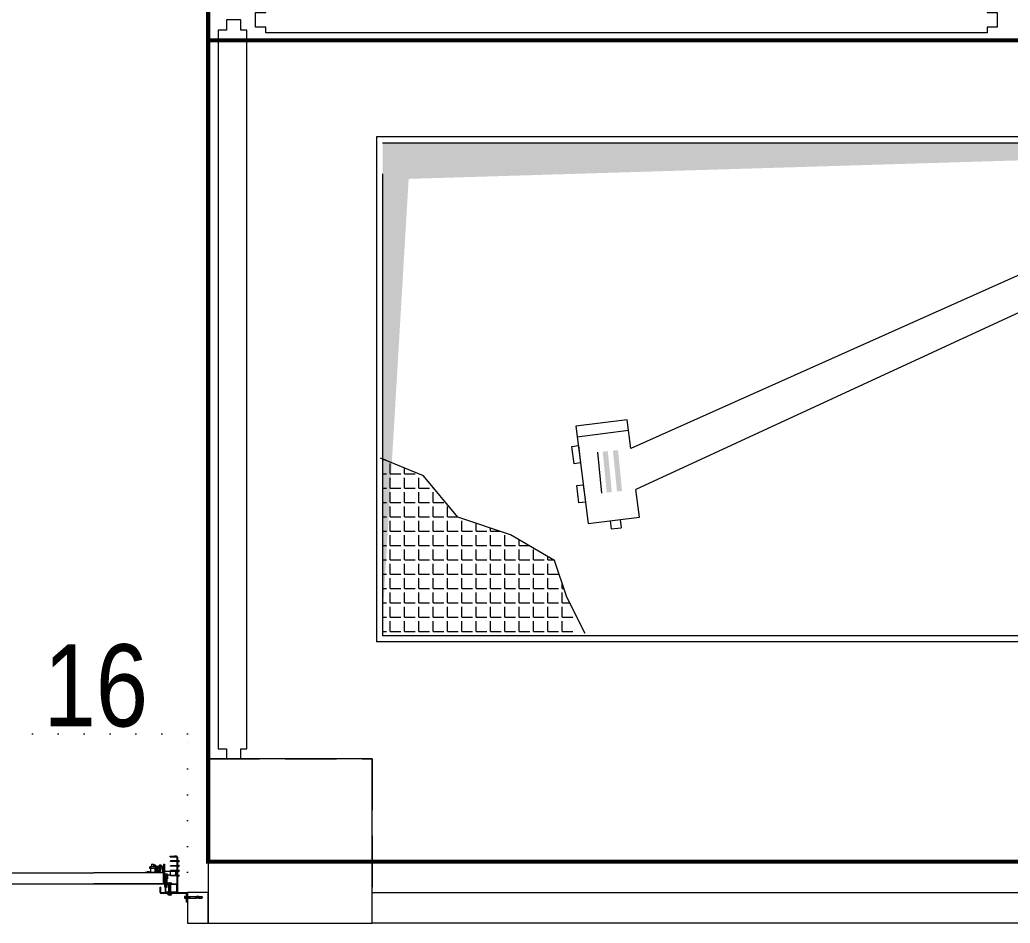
# Model space of a CAD drawing. Header units: metres. Extents: x -17822 to 152406, y -4219 to 19791.
# Drawn here: x 3568.2 to 4050.8, y 4800 to 5240 of the extents above; entities that cross this region are included whole.
import ezdxf
from ezdxf.enums import TextEntityAlignment as Align

# ---------------------------------------------------------------- set-up
doc = ezdxf.new("R2010")
doc.units = ezdxf.units.M
doc.header["$LTSCALE"] = 100
doc.header["$MEASUREMENT"] = 0
doc.linetypes.add('DOT2', pattern=[0.125, 0, -0.125])
doc.linetypes.add('HIDDEN', pattern=[0.375, 0.25, -0.125])
doc.layers.get('0').update_dxf_attribs({"color": 9, "lineweight": 9})
for name, color, linetype, lineweight in [('00', 9, 'Continuous', 9), ('01', 9, 'Continuous', 9), ('06D', 9, 'Continuous', 9), ('10', 9, 'Continuous', 9), ('20', 9, 'DOT2', 9), ('21', 9, 'Continuous', 9)]:
    doc.layers.add(name, color=color, linetype=linetype, lineweight=lineweight)
doc.styles.add('MuuM_TEXT-STANDART', font='ARIALN.TTF')

# ---------------------------------------------------------------- blocks, each defined once
blk = doc.blocks.new('p-kolon_80x80')
blk.add_lwpolyline([(-40, -40), (40, -40), (40, 40), (-40, 40)], close=True)
blk = doc.blocks.new('2.bod.sitatik')
at = {"layer": '01'}
blk.add_blockref('p-kolon_80x80', (3700, -3790), dxfattribs=at)
blk = doc.blocks.new('p-işyeri')
at = {"color": 0, "const_width": 2}
blk.add_lwpolyline([(200, 0), (200, 700), (-200, 700), (-200, 0)], close=True, dxfattribs=at)
blk = doc.blocks.new('p-mekanik_boyahane_mahal16')
h = blk.add_hatch(color=256)
h.paths.add_polyline_path([(114.73, 73), (112.24, 72.75), (110.27, 92.66), (112.76, 92.9)])
h.paths.add_polyline_path([(119.7, 73.49), (117.22, 73.25), (115.25, 93.15), (117.73, 93.4)])
h = blk.add_hatch(color=256)
h.paths.add_polyline_path([(114.73, 73), (112.24, 72.75), (110.27, 92.66), (112.76, 92.9)])
h.paths.add_polyline_path([(119.7, 73.49), (117.22, 73.25), (115.25, 93.15), (117.73, 93.4)])
for p, q in [((596, 246), (0, 246)), ((0, 246), (0, 0)), ((593, 243), (3, 243)), ((3, 228), (3, 3)), ((360.99, 200.11), (124, 94.14)), ((360.99, 200.11), (124, 94.14)), ((353.82, 179.23), (126.47, 74.29)), ((353.82, 179.23), (126.47, 74.29)), ((122.25, 108.21), (97.22, 105.09)), ((122.25, 108.21), (97.22, 105.09)), ((124, 94.14), (122.25, 108.21)), ((124, 94.14), (122.25, 108.21)), ((97.22, 105.09), (103.13, 57.64)), ((97.22, 105.09), (103.13, 57.64)), ((122.9, 102.91), (97.88, 99.79)), ((122.9, 102.91), (97.88, 99.79)), ((107.78, 92.41), (109.75, 72.51)), ((107.78, 92.41), (109.75, 72.51)), ((22.94, 80.88), (2.03, 89.46)), ((3.03, 88.82), (4.5, 88.82)), ((6.76, 81.84), (6.76, 86.91)), ((13.75, 81.84), (13.75, 84.84)), ((3.03, 81.84), (4.86, 81.84)), ((6.76, 81.84), (11.84, 81.84)), ((6.76, 74.85), (6.76, 79.93)), ((13.75, 81.84), (18.83, 81.84)), ((13.75, 74.85), (13.75, 79.93)), ((20.73, 74.85), (20.73, 79.93)), ((39.65, 60.73), (22.94, 80.88)), ((3.03, 74.85), (4.86, 74.85)), ((6.76, 74.85), (11.84, 74.85)), ((6.76, 67.87), (6.76, 72.94)), ((13.75, 74.85), (18.83, 74.85)), ((13.75, 67.87), (13.75, 72.94)), ((20.73, 74.85), (25.81, 74.85)), ((20.73, 67.87), (20.73, 72.94)), ((27.72, 74.85), (27.72, 75.12)), ((27.72, 74.85), (27.94, 74.85)), ((27.72, 67.87), (27.72, 72.94)), ((128.15, 60.76), (126.47, 74.29)), ((128.15, 60.76), (126.47, 74.29)), ((3.03, 67.87), (4.86, 67.87)), ((6.76, 67.87), (11.84, 67.87)), ((13.75, 67.87), (18.83, 67.87)), ((20.73, 67.87), (25.81, 67.87)), ((27.72, 67.87), (32.8, 67.87)), ((6.76, 60.88), (6.76, 65.96)), ((13.75, 60.88), (13.75, 65.96)), ((20.73, 60.88), (20.73, 65.96)), ((27.72, 60.88), (27.72, 65.96)), ((34.7, 60.88), (34.7, 65.96)), ((3.03, 60.88), (4.86, 60.88)), ((6.76, 60.88), (11.84, 60.88)), ((6.76, 53.9), (6.76, 58.98)), ((13.75, 60.88), (18.83, 60.88)), ((13.75, 53.9), (13.75, 58.98)), ((20.73, 60.88), (25.81, 60.88)), ((20.73, 53.9), (20.73, 58.98)), ((27.72, 60.88), (32.8, 60.88)), ((27.72, 53.9), (27.72, 58.98)), ((34.7, 60.88), (39.53, 60.88)), ((34.7, 53.9), (34.7, 58.98)), ((65.37, 52.16), (39.65, 60.73)), ((41.69, 53.9), (41.69, 58.98)), ((103.13, 57.64), (128.15, 60.76)), ((103.13, 57.64), (128.15, 60.76)), ((113.87, 58.98), (114.36, 55.02)), ((113.87, 58.98), (114.36, 55.02)), ((118.8, 59.59), (119.29, 55.64)), ((118.8, 59.59), (119.29, 55.64)), ((3.03, 53.9), (4.86, 53.9)), ((6.76, 53.9), (11.84, 53.9)), ((13.75, 53.9), (18.83, 53.9)), ((20.73, 53.9), (25.81, 53.9)), ((27.72, 53.9), (32.8, 53.9)), ((34.7, 53.9), (39.78, 53.9)), ((41.69, 53.9), (46.77, 53.9)), ((48.67, 53.9), (48.67, 57.73)), ((48.67, 53.9), (53.75, 53.9)), ((55.66, 53.9), (55.66, 55.4)), ((55.66, 53.9), (60.16, 53.9)), ((114.36, 55.02), (119.29, 55.64)), ((114.36, 55.02), (119.29, 55.64)), ((6.76, 46.91), (6.76, 51.99)), ((13.75, 46.91), (13.75, 51.99)), ((20.73, 46.91), (20.73, 51.99)), ((27.72, 46.91), (27.72, 51.99)), ((34.7, 46.91), (34.7, 51.99)), ((41.69, 46.91), (41.69, 51.99)), ((48.67, 46.91), (48.67, 51.99)), ((55.66, 46.91), (55.66, 51.99)), ((62.64, 46.91), (62.64, 51.99)), ((86.8, 39.73), (65.37, 52.16)), ((69.63, 46.91), (69.63, 49.69)), ((3.03, 46.91), (4.86, 46.91)), ((6.76, 46.91), (11.84, 46.91)), ((6.76, 39.92), (6.76, 45.01)), ((13.75, 46.91), (18.83, 46.91)), ((13.75, 39.92), (13.75, 45.01)), ((20.73, 46.91), (25.81, 46.91)), ((20.73, 39.92), (20.73, 45.01)), ((27.72, 46.91), (32.8, 46.91)), ((27.72, 39.92), (27.72, 45.01)), ((34.7, 46.91), (39.78, 46.91)), ((34.7, 39.92), (34.7, 45.01)), ((41.69, 46.91), (46.77, 46.91)), ((41.69, 39.92), (41.69, 45.01)), ((48.67, 46.91), (53.75, 46.91)), ((48.67, 39.92), (48.67, 45.01)), ((55.66, 46.91), (60.74, 46.91)), ((55.66, 39.92), (55.66, 45.01)), ((62.64, 46.91), (67.72, 46.91)), ((62.64, 39.92), (62.64, 45.01)), ((69.63, 46.91), (74.41, 46.91)), ((69.63, 39.92), (69.63, 45.01)), ((76.61, 39.92), (76.61, 45.01)), ((3.03, 39.92), (4.86, 39.92)), ((6.76, 39.92), (11.84, 39.92)), ((13.75, 39.92), (18.83, 39.92)), ((20.73, 39.92), (25.81, 39.92)), ((27.72, 39.92), (32.8, 39.92)), ((34.7, 39.92), (39.78, 39.92)), ((41.69, 39.92), (46.77, 39.92)), ((48.67, 39.92), (53.75, 39.92)), ((55.66, 39.92), (60.74, 39.92)), ((62.64, 39.92), (67.72, 39.92)), ((69.63, 39.92), (74.71, 39.92)), ((76.61, 39.92), (81.69, 39.92)), ((83.6, 39.92), (83.6, 41.58)), ((83.6, 39.92), (86.45, 39.92)), ((92.8, 21.72), (86.8, 39.73)), ((6.76, 32.94), (6.76, 38.02)), ((13.75, 32.94), (13.75, 38.02)), ((20.73, 32.94), (20.73, 38.02)), ((27.72, 32.94), (27.72, 38.02)), ((34.7, 32.94), (34.7, 38.02)), ((41.69, 32.94), (41.69, 38.02)), ((48.67, 32.94), (48.67, 38.02)), ((55.66, 32.94), (55.66, 38.02)), ((62.64, 32.94), (62.64, 38.02)), ((69.63, 32.94), (69.63, 38.02)), ((76.61, 32.94), (76.61, 38.02)), ((83.6, 32.94), (83.6, 38.02)), ((3.03, 32.94), (4.86, 32.94)), ((6.76, 32.94), (11.84, 32.94)), ((6.76, 25.95), (6.76, 31.04)), ((13.75, 32.94), (18.83, 32.94)), ((13.75, 25.95), (13.75, 31.04)), ((20.73, 32.94), (25.81, 32.94)), ((20.73, 25.95), (20.73, 31.04)), ((27.72, 32.94), (32.8, 32.94)), ((27.72, 25.95), (27.72, 31.04)), ((34.7, 32.94), (39.78, 32.94)), ((34.7, 25.95), (34.7, 31.04)), ((41.69, 32.94), (46.77, 32.94)), ((41.69, 25.95), (41.69, 31.04)), ((48.67, 32.94), (53.75, 32.94)), ((48.67, 25.95), (48.67, 31.04)), ((55.66, 32.94), (60.74, 32.94)), ((55.66, 25.95), (55.66, 31.04)), ((62.64, 32.94), (67.72, 32.94)), ((62.64, 25.95), (62.64, 31.04)), ((69.63, 32.94), (74.71, 32.94)), ((69.63, 25.95), (69.63, 31.04)), ((76.61, 32.94), (81.69, 32.94)), ((76.61, 25.95), (76.61, 31.04)), ((83.6, 32.94), (88.68, 32.94)), ((83.6, 25.95), (83.6, 31.04)), ((3.03, 25.95), (4.86, 25.95)), ((6.76, 25.95), (11.84, 25.95)), ((13.75, 25.95), (18.83, 25.95)), ((20.73, 25.95), (25.81, 25.95)), ((27.72, 25.95), (32.8, 25.95)), ((34.7, 25.95), (39.78, 25.95)), ((41.69, 25.95), (46.77, 25.95)), ((48.67, 25.95), (53.75, 25.95)), ((55.66, 25.95), (60.74, 25.95)), ((62.64, 25.95), (67.72, 25.95)), ((69.63, 25.95), (74.71, 25.95)), ((76.61, 25.95), (81.69, 25.95)), ((83.6, 25.95), (88.68, 25.95)), ((90.58, 25.95), (90.58, 28.37)), ((90.58, 25.95), (91.39, 25.95)), ((6.76, 18.97), (6.76, 24.05)), ((13.75, 18.97), (13.75, 24.05)), ((20.73, 18.97), (20.73, 24.05)), ((27.72, 18.97), (27.72, 24.05)), ((34.7, 18.97), (34.7, 24.05)), ((41.69, 18.97), (41.69, 24.05)), ((48.67, 18.97), (48.67, 24.05)), ((55.66, 18.97), (55.66, 24.05)), ((62.64, 18.97), (62.64, 24.05)), ((69.63, 18.97), (69.63, 24.05)), ((76.61, 18.97), (76.61, 24.05)), ((83.6, 18.97), (83.6, 24.05)), ((90.58, 18.97), (90.58, 24.05)), ((101.72, 4.09), (92.8, 21.72)), ((3.03, 18.97), (4.86, 18.97)), ((6.76, 18.97), (11.84, 18.97)), ((6.76, 11.99), (6.76, 17.07)), ((13.75, 18.97), (18.83, 18.97)), ((13.75, 11.99), (13.75, 17.07)), ((20.73, 18.97), (25.81, 18.97)), ((20.73, 11.99), (20.73, 17.07)), ((27.72, 18.97), (32.8, 18.97)), ((27.72, 11.99), (27.72, 17.07)), ((34.7, 18.97), (39.78, 18.97)), ((34.7, 11.99), (34.7, 17.07)), ((41.69, 18.97), (46.77, 18.97)), ((41.69, 11.99), (41.69, 17.07)), ((48.67, 18.97), (53.75, 18.97)), ((48.67, 11.99), (48.67, 17.07)), ((55.66, 18.97), (60.74, 18.97)), ((55.66, 11.99), (55.66, 17.07)), ((62.64, 18.97), (67.72, 18.97)), ((62.64, 11.99), (62.64, 17.07)), ((69.63, 18.97), (74.71, 18.97)), ((69.63, 11.99), (69.63, 17.07)), ((76.61, 18.97), (81.69, 18.97)), ((76.61, 11.99), (76.61, 17.07)), ((83.6, 18.97), (88.68, 18.97)), ((83.6, 11.99), (83.6, 17.07)), ((90.58, 18.97), (94.26, 18.97)), ((90.58, 11.99), (90.58, 17.07)), ((3.03, 11.99), (4.86, 11.99)), ((6.76, 11.99), (11.84, 11.99)), ((6.76, 5), (6.76, 10.08)), ((13.75, 11.99), (18.83, 11.99)), ((13.75, 5), (13.75, 10.08)), ((20.73, 11.99), (25.81, 11.99)), ((20.73, 5), (20.73, 10.08)), ((27.72, 11.99), (32.8, 11.99)), ((27.72, 5), (27.72, 10.08)), ((34.7, 11.99), (39.78, 11.99)), ((34.7, 5), (34.7, 10.08)), ((41.69, 11.99), (46.77, 11.99)), ((41.69, 5), (41.69, 10.08)), ((48.67, 11.99), (53.75, 11.99)), ((48.67, 5), (48.67, 10.08)), ((55.66, 11.99), (60.74, 11.99)), ((55.66, 5), (55.66, 10.08)), ((62.64, 11.99), (67.72, 11.99)), ((62.64, 5), (62.64, 10.08)), ((69.63, 11.99), (74.71, 11.99)), ((69.63, 5), (69.63, 10.08)), ((76.61, 11.99), (81.69, 11.99)), ((76.61, 5), (76.61, 10.08)), ((83.6, 11.99), (88.68, 11.99)), ((83.6, 5), (83.6, 10.08)), ((90.58, 11.99), (95.66, 11.99)), ((90.58, 5), (90.58, 10.08)), ((3.03, 5), (4.86, 5)), ((6.76, 5), (11.84, 5)), ((13.75, 5), (18.83, 5)), ((20.73, 5), (25.81, 5)), ((27.72, 5), (32.8, 5)), ((34.7, 5), (39.78, 5)), ((41.69, 5), (46.77, 5)), ((48.67, 5), (53.75, 5)), ((55.66, 5), (60.74, 5)), ((62.64, 5), (67.72, 5)), ((69.63, 5), (74.71, 5)), ((76.61, 5), (81.69, 5)), ((83.6, 5), (88.68, 5)), ((90.58, 5), (95.66, 5))]:
    blk.add_line(p, q)
for points in [[(593, 243), (593, 3), (542.11, 3), (593, 3), (3, 3)], [(596, 3), (596, 0), (0, 0)]]:
    blk.add_lwpolyline(points)
for points in [[(98.4, 95.6), (99.45, 87.16), (96.32, 86.77), (95.27, 95.21)], [(98.4, 95.6), (99.45, 87.16), (96.32, 86.77), (95.27, 95.21)], [(100.77, 76.55), (101.82, 68.11), (98.69, 67.72), (97.64, 76.16)], [(100.77, 76.55), (101.82, 68.11), (98.69, 67.72), (97.64, 76.16)]]:
    blk.add_lwpolyline(points, close=True)
blk.add_solid([(593, 243), (3, 243), (15.71, 225.53), (3, 11)])
blk = doc.blocks.new('p-seksiyoonel kapı profil')
for p, q in [((-6.58, 4.13), (-6.82, 4.13)), ((-6.82, -13.02), (-6.82, 4.13)), ((-6.58, -13.02), (-6.58, 4.13)), ((-6.34, 4.37), (-6.34, 4.6)), ((-6.34, 4.6), (1.04, 4.6)), ((-6.34, 4.37), (1.04, 4.37)), ((-1.83, 1.61), (-1.83, -2.44)), ((-1.44, 1.27), (-1.8, 1.62)), ((-1.8, 1.62), (-1.8, -2.44)), ((-1.44, 1.27), (-1.44, -2.44)), ((-1.24, 1.18), (-1.24, -2.44)), ((-0.68, 1.62), (-1.04, 1.26)), ((-1.04, 1.26), (-1.04, -2.44)), ((-0.68, 1.62), (-0.68, -2.44)), ((-0.65, 1.61), (-0.65, -2.44)), ((0, 0), (33.85, 0)), ((0, 0), (0, 0)), ((1.04, 4.37), (1.04, 4.6)), ((1.27, 4.13), (1.51, 4.13)), ((1.27, 4.13), (1.27, 1.59)), ((1.51, 1.59), (1.27, 1.59)), ((1.51, 4.13), (1.51, 1.59)), ((-7.76, -4.16), (-7.76, -3.9)), ((-7.53, -3.9), (-7.76, -3.9)), ((-7.53, -4.16), (-7.76, -4.16)), ((-7.76, -4.19), (-7.76, -4.16)), ((-7.76, -4.19), (-7.08, -4.19)), ((-7.53, -3.9), (-6.84, -3.9)), ((-7.53, -4.16), (-7.53, -3.9)), ((-6.82, -4.16), (-7.53, -4.16)), ((-7.08, -3.39), (-6.84, -3.39)), ((-7.08, -3.63), (-7.08, -3.39)), ((-7.08, -3.63), (-7.08, -3.9)), ((-6.84, -3.63), (-7.08, -3.63)), ((-7.08, -4.16), (-7.08, -4.7)), ((-6.84, -4.7), (-7.08, -4.7)), ((-6.84, -3.63), (-6.84, -3.39)), ((-6.84, -3.63), (-6.84, -3.9)), ((-6.84, -4.7), (-6.84, -4.19)), ((-6.58, -3.93), (-3.51, -3.93)), ((-6.58, -4.16), (-3.51, -4.16)), ((-5.99, -4.68), (-6.04, -4.73)), ((-6.04, -5.53), (-6.04, -4.73)), ((-3.39, -4.25), (-5.99, -4.25)), ((-5.99, -6.14), (-5.99, -4.25)), ((-3.51, -3.93), (-3.51, -4.16)), ((-3.39, -6.14), (-3.39, -4.25)), ((-2.07, -4.37), (-3.39, -4.37)), ((-2.07, -2.52), (-2.07, -2.44)), ((-2.07, -2.44), (-0.59, -2.44)), ((-2.07, -2.52), (-0.59, -2.52)), ((-2.07, -4.85), (-2.07, -2.52)), ((-1.7, -3.58), (-1.71, -3.72)), ((-1.71, -3.64), (-1.68, -3.77)), ((-1.71, -3.72), (-1.68, -3.85)), ((-1.65, -3.45), (-1.7, -3.58)), ((-1.68, -3.77), (-1.61, -3.89)), ((-1.68, -3.85), (-1.61, -3.97)), ((-1.56, -3.34), (-1.65, -3.45)), ((-1.65, -3.84), (-1.44, -3.63)), ((-1.61, -3.89), (-1.51, -3.98)), ((-1.61, -3.97), (-1.51, -4.07)), ((-1.45, -3.26), (-1.56, -3.34)), ((-1.51, -3.98), (-1.38, -4.04)), ((-1.51, -4.07), (-1.38, -4.13)), ((-1.31, -3.22), (-1.45, -3.26)), ((-1.44, -3.26), (-1.44, -3.63)), ((-1.38, -4.04), (-1.24, -4.07)), ((-1.38, -4.13), (-1.24, -4.15)), ((-1.17, -3.22), (-1.31, -3.22)), ((-1.24, -3.22), (-1.24, -3.55)), ((-1.24, -4.07), (-1.1, -4.04)), ((-1.24, -4.15), (-1.1, -4.13)), ((-1.04, -3.26), (-1.17, -3.22)), ((-1.1, -4.04), (-0.97, -3.98)), ((-1.1, -4.13), (-0.97, -4.07)), ((-1.04, -3.26), (-1.04, -3.63)), ((-0.92, -3.34), (-1.04, -3.26)), ((-1.04, -3.63), (-0.83, -3.83)), ((-0.97, -3.98), (-0.87, -3.89)), ((-0.97, -4.07), (-0.87, -3.97)), ((-0.83, -3.45), (-0.92, -3.34)), ((-0.87, -3.89), (-0.8, -3.77)), ((-0.87, -3.97), (-0.8, -3.85)), ((-0.78, -3.58), (-0.83, -3.45)), ((-0.8, -3.77), (-0.77, -3.64)), ((-0.8, -3.85), (-0.77, -3.72)), ((-0.77, -3.72), (-0.78, -3.58)), ((-0.59, -0.62), (-0.65, -0.68)), ((-0.65, -1.69), (-0.59, -1.74)), ((-0.12, 0), (-0.59, 0)), ((-0.59, -2.01), (-0.59, 0)), ((-0.59, -2.01), (-0.12, -2.01)), ((-0.59, -2.01), (-0.59, -2.44)), ((-0.59, -2.44), (-0.59, -2.5)), ((-0.59, -2.44), (-0.12, -2.44)), ((-0.59, -2.52), (-0.59, -2.5)), ((-0.59, -2.5), (-0.21, -2.5)), ((-0.59, -3.19), (-0.59, -2.52)), ((-0.59, -4.85), (-0.59, -3.19)), ((-0.59, -3.19), (-0.47, -3.19)), ((-0.47, -3.19), (-0.41, -3.16)), ((-0.47, -4.85), (-0.47, -3.19)), ((-0.41, -3.16), (-0.35, -3.07)), ((-0.35, -3.07), (-0.3, -2.93)), ((-0.3, -2.93), (-0.25, -2.74)), ((-0.25, -2.74), (-0.21, -2.5)), ((-0.18, -4.82), (-0.22, -4.83)), ((-0.21, -2.5), (-0.17, -2.49)), ((-0.15, -4.81), (-0.18, -4.82)), ((-0.17, -2.49), (-0.14, -2.48)), ((-0.12, -4.8), (-0.15, -4.81)), ((-0.14, -2.48), (-0.12, -2.46)), ((-0.12, -0.24), (-0.12, 0)), ((-0.12, -0.24), (0, -0.24)), ((-0.12, -5.32), (-0.12, -0.24)), ((-0.12, -2.46), (-0.12, -2.45)), ((-0.12, -4.78), (-0.12, -4.8)), ((33.85, 0), (0, 0)), ((0, 0), (0, -0.36)), ((0, -0.36), (0, -0.52)), ((0, -0.52), (0, -0.58)), ((0, -0.58), (0, -0.6)), ((0, -0.6), (0, -0.87)), ((0, -0.87), (0, -0.89)), ((0, -0.89), (0, -0.95)), ((0, -0.95), (0, -1.53)), ((0, -1.53), (0, -1.64)), ((0, -1.64), (0, -2.06)), ((0, -2.06), (0, -2.19)), ((0, -2.19), (0, -2.29)), ((0, -2.29), (0, -2.71)), ((0, -2.71), (0, -3.13)), ((0, -3.13), (0, -3.23)), ((0, -3.23), (0, -3.36)), ((0, -3.36), (0, -4.47)), ((0, -4.47), (0, -4.53)), ((0, -4.53), (0, -4.55)), ((0, -4.55), (0, -4.81)), ((0, -4.81), (0, -4.83)), ((-7.76, -6.53), (-7.76, -6.26)), ((-7.53, -6.26), (-7.76, -6.26)), ((-7.53, -6.53), (-7.76, -6.53)), ((-7.76, -6.56), (-7.76, -6.53)), ((-7.76, -6.56), (-7.08, -6.56)), ((-7.76, -8.89), (-7.76, -8.62)), ((-7.53, -8.62), (-7.76, -8.62)), ((-7.53, -8.89), (-7.76, -8.89)), ((-7.76, -8.92), (-7.76, -8.89)), ((-7.76, -8.92), (-7.08, -8.92)), ((-7.53, -6.26), (-6.84, -6.26)), ((-7.53, -6.53), (-7.53, -6.26)), ((-6.82, -6.53), (-7.53, -6.53)), ((-7.53, -8.62), (-6.84, -8.62)), ((-7.53, -8.89), (-7.53, -8.62)), ((-6.82, -8.89), (-7.53, -8.89)), ((-7.08, -5.76), (-6.84, -5.76)), ((-7.08, -5.99), (-7.08, -5.76)), ((-7.08, -5.99), (-7.08, -6.26)), ((-6.84, -5.99), (-7.08, -5.99)), ((-7.08, -6.53), (-7.08, -7.06)), ((-6.84, -7.06), (-7.08, -7.06)), ((-7.08, -8.12), (-6.84, -8.12)), ((-7.08, -8.35), (-7.08, -8.12)), ((-7.08, -8.35), (-7.08, -8.62)), ((-6.84, -8.35), (-7.08, -8.35)), ((-7.08, -8.89), (-7.08, -9.42)), ((-6.84, -9.42), (-7.08, -9.42)), ((-6.84, -5.99), (-6.84, -5.76)), ((-6.84, -5.99), (-6.84, -6.26)), ((-6.84, -7.06), (-6.84, -6.56)), ((-6.84, -8.35), (-6.84, -8.12)), ((-6.84, -8.35), (-6.84, -8.62)), ((-6.84, -9.42), (-6.84, -8.92)), ((-6.58, -6.29), (-3.51, -6.29)), ((-6.58, -6.53), (-3.51, -6.53)), ((-6.58, -8.65), (-3.51, -8.65)), ((-6.58, -8.89), (-3.51, -8.89)), ((-6.04, -5.67), (-6.04, -5.53)), ((-6.04, -5.67), (-5.99, -5.72)), ((-5.99, -6.14), (-3.39, -6.14)), ((-3.51, -6.29), (-3.51, -6.53)), ((-3.51, -8.65), (-3.51, -8.89)), ((-3.39, -6.03), (-0.6, -6.03)), ((-2.07, -4.85), (-0.59, -4.85)), ((-0.6, -5.77), (-0.6, -4.85)), ((-0.6, -6.03), (-0.6, -5.77)), ((-0.6, -5.79), (-0.59, -5.79)), ((-0.59, -4.85), (-0.47, -4.85)), ((-0.59, -4.85), (-0.59, -5.32)), ((-0.12, -5.32), (-0.59, -5.32)), ((-0.59, -9.63), (-0.59, -5.32)), ((-0.12, -9.63), (-0.59, -9.63)), ((-0.4, -4.84), (-0.47, -4.85)), ((-0.34, -4.84), (-0.4, -4.84)), ((-0.28, -4.83), (-0.34, -4.84)), ((-0.22, -4.83), (-0.28, -4.83)), ((-0.12, -5.79), (-0.15, -5.79)), ((-0.15, -5.82), (0.36, -5.82)), ((-0.12, -5.32), (0, -5.32)), ((-0.12, -5.79), (-0.12, -5.32)), ((0.13, -5.79), (-0.12, -5.79)), ((0.36, -5.85), (-0.12, -5.85)), ((-0.12, -9.63), (-0.12, -5.85)), ((0, -4.83), (0, -4.89)), ((0, -4.89), (0, -5.06)), ((0, -5.06), (0, -5.41)), ((0, -5.41), (33.85, -5.41)), ((0.07, -5.85), (0.07, -5.9)), ((0.07, -5.9), (0.36, -5.9)), ((0.36, -5.92), (0.09, -5.92)), ((0.36, -6.59), (0.1, -6.59)), ((0.1, -7.59), (0.36, -7.59)), ((0.13, -5.79), (0.13, -5.41)), ((0.29, -5.79), (0.13, -5.79)), ((0.13, -5.79), (0.16, -5.79)), ((0.14, -8.74), (0.14, -8.27)), ((0.36, -8.27), (0.14, -8.27)), ((2.18, -8.74), (0.14, -8.74)), ((0.31, -5.79), (0.31, -5.41)), ((0.32, -5.79), (0.36, -5.79)), ((0.36, -5.79), (0.36, -5.41)), ((0.36, -8.39), (0.36, -5.79)), ((0.36, -5.79), (0.4, -5.79)), ((0.36, -8.39), (0.4, -8.39)), ((0.38, -5.41), (0.38, -5.46)), ((0.38, -5.46), (0.39, -5.53)), ((0.39, -5.53), (0.39, -5.61)), ((0.39, -5.61), (0.4, -5.7)), ((0.4, -5.7), (0.4, -5.79)), ((0.4, -8.39), (0.4, -5.79)), ((3.93, -5.79), (0.4, -5.79)), ((3.93, -8.39), (0.4, -8.39)), ((0.96, -7.09), (0.94, -7.09)), ((0.95, -7.13), (0.95, -7.21)), ((0.95, -7.21), (0.99, -7.42)), ((0.99, -7.42), (1.06, -7.62)), ((1.06, -7.62), (1.17, -7.8)), ((1.07, -9.19), (1.07, -8.74)), ((1.07, -9.19), (1.12, -9.19)), ((1.12, -9.19), (1.11, -9.19)), ((1.11, -9.19), (1.11, -9.22)), ((1.18, -9.22), (1.11, -9.22)), ((1.18, -9.22), (1.12, -9.19)), ((1.12, -9.19), (1.16, -9.19)), ((1.16, -9.19), (1.16, -8.74)), ((1.16, -9.19), (1.42, -9.19)), ((1.17, -7.8), (1.31, -7.96)), ((1.2, -9.22), (1.18, -9.22)), ((1.41, -9.19), (1.2, -9.22)), ((1.65, -9.22), (1.2, -9.22)), ((1.26, -6.78), (1.23, -6.99)), ((1.23, -6.99), (1.23, -7.21)), ((1.23, -7.21), (1.27, -7.42)), ((1.33, -6.58), (1.26, -6.78)), ((1.27, -7.42), (1.34, -7.62)), ((1.31, -7.96), (1.47, -8.1)), ((1.44, -6.39), (1.33, -6.58)), ((1.33, -7.09), (1.36, -6.87)), ((1.36, -7.31), (1.33, -7.09)), ((1.34, -7.62), (1.45, -7.8)), ((1.36, -6.87), (1.42, -6.66)), ((1.42, -7.52), (1.36, -7.31)), ((1.37, -7.09), (1.39, -6.87)), ((1.39, -7.31), (1.37, -7.09)), ((1.39, -6.87), (1.43, -6.71)), ((1.45, -7.52), (1.39, -7.31)), ((1.42, -9.19), (1.41, -9.19)), ((1.42, -6.66), (1.43, -6.64)), ((1.52, -7.71), (1.42, -7.52)), ((1.42, -9.19), (1.67, -9.19)), ((1.65, -9.22), (1.42, -9.19)), ((1.57, -6.23), (1.44, -6.39)), ((1.56, -6.52), (1.44, -6.61)), ((1.44, -6.61), (1.46, -6.89)), ((1.51, -6.61), (1.44, -6.61)), ((1.45, -6.58), (1.52, -6.47)), ((1.53, -7.67), (1.45, -7.52)), ((1.45, -7.8), (1.59, -7.96)), ((1.46, -6.89), (1.49, -7.18)), ((1.47, -8.1), (1.66, -8.21)), ((1.49, -7.18), (1.49, -7.22)), ((1.49, -7.22), (1.52, -7.49)), ((1.5, -6.55), (1.55, -6.47)), ((1.51, -6.61), (1.63, -6.52)), ((1.54, -6.87), (1.51, -6.61)), ((1.52, -6.47), (1.66, -6.3)), ((1.52, -7.49), (1.55, -7.76)), ((1.54, -7.74), (1.52, -7.71)), ((1.57, -7.14), (1.54, -6.87)), ((1.55, -6.47), (1.69, -6.3)), ((1.62, -7.76), (1.55, -7.76)), ((1.55, -7.76), (1.8, -7.88)), ((1.9, -6.27), (1.56, -6.52)), ((1.74, -6.09), (1.57, -6.23)), ((1.57, -7.05), (1.58, -6.92)), ((1.57, -7.18), (1.57, -7.05)), ((1.57, -7.18), (1.57, -7.14)), ((1.6, -7.48), (1.57, -7.18)), ((1.59, -7.31), (1.57, -7.18)), ((1.66, -7.88), (1.57, -7.78)), ((1.58, -6.92), (1.61, -6.79)), ((1.63, -7.44), (1.59, -7.31)), ((1.59, -7.96), (1.75, -8.1)), ((1.62, -7.76), (1.6, -7.48)), ((1.61, -6.79), (1.66, -6.67)), ((1.87, -7.87), (1.62, -7.76)), ((1.63, -6.52), (1.99, -6.27)), ((1.68, -7.56), (1.63, -7.44)), ((1.69, -7.88), (1.63, -7.81)), ((1.68, -9.22), (1.65, -9.22)), ((1.66, -6.3), (1.83, -6.16)), ((1.66, -6.67), (1.72, -6.56)), ((1.83, -8.02), (1.66, -7.88)), ((1.66, -8.21), (1.86, -8.28)), ((1.67, -9.19), (1.67, -8.74)), ((1.67, -9.19), (1.88, -9.19)), ((1.75, -7.67), (1.68, -7.56)), ((1.88, -9.19), (1.68, -9.22)), ((2.05, -9.22), (1.68, -9.22)), ((1.69, -6.3), (1.86, -6.16)), ((1.86, -8.02), (1.69, -7.88)), ((1.72, -6.56), (1.8, -6.45)), ((1.92, -5.98), (1.74, -6.09)), ((1.83, -7.77), (1.75, -7.67)), ((1.75, -8.1), (1.94, -8.21)), ((1.8, -6.45), (1.89, -6.35)), ((1.8, -7.88), (2.07, -8)), ((1.83, -6.16), (2.02, -6.05)), ((1.93, -7.86), (1.83, -7.77)), ((2.03, -8.13), (1.83, -8.02)), ((1.86, -6.16), (2.05, -6.05)), ((2.06, -8.13), (1.86, -8.02)), ((1.86, -8.28), (2.07, -8.31)), ((2.11, -7.99), (1.87, -7.87)), ((2.09, -9.19), (1.88, -9.19)), ((1.88, -9.19), (1.88, -9.19)), ((2.05, -9.22), (1.88, -9.19)), ((1.89, -6.35), (1.99, -6.27)), ((2.03, -6.18), (1.9, -6.27)), ((2.12, -5.91), (1.92, -5.98)), ((2.03, -7.94), (1.93, -7.86)), ((1.94, -8.21), (2.14, -8.28)), ((1.98, -7.05), (2.01, -6.89)), ((1.99, -7.21), (1.98, -7.05)), ((1.99, -6.27), (2.11, -6.18)), ((1.99, -6.27), (2.1, -6.2)), ((2.04, -7.36), (1.99, -7.21)), ((2.01, -6.89), (2.08, -6.75)), ((2.02, -6.05), (2.23, -5.99)), ((2.38, -5.94), (2.03, -6.18)), ((2.07, -6.91), (2.03, -7.05)), ((2.03, -7.05), (2.05, -7.2)), ((2.15, -8), (2.03, -7.94)), ((2.24, -8.19), (2.03, -8.13)), ((2.14, -7.49), (2.04, -7.36)), ((2.05, -6.05), (2.26, -5.99)), ((2.05, -7.2), (2.1, -7.34)), ((2.05, -9.2), (2.06, -9.22)), ((2.06, -9.22), (2.05, -9.22)), ((2.27, -8.19), (2.06, -8.13)), ((2.14, -6.78), (2.07, -6.91)), ((2.07, -8), (2.1, -8.02)), ((2.07, -8.31), (2.16, -8.31)), ((2.08, -6.75), (2.19, -6.63)), ((2.09, -9.19), (2.09, -8.74)), ((2.1, -6.2), (2.22, -6.15)), ((2.1, -7.34), (2.19, -7.46)), ((2.1, -8.02), (2.35, -8.13)), ((2.11, -6.18), (2.45, -5.94)), ((2.15, -8), (2.11, -7.99)), ((2.33, -5.87), (2.12, -5.91)), ((2.25, -6.67), (2.14, -6.78)), ((2.26, -7.6), (2.14, -7.49)), ((2.14, -8.28), (2.35, -8.31)), ((2.41, -8.13), (2.15, -8)), ((2.27, -8.05), (2.15, -8)), ((2.18, -8.74), (2.18, -8.39)), ((4.56, -8.74), (2.18, -8.74)), ((2.19, -6.63), (2.33, -6.55)), ((2.19, -7.46), (2.32, -7.54)), ((2.22, -6.15), (2.34, -6.11)), ((2.23, -5.99), (2.29, -5.98)), ((2.45, -8.21), (2.24, -8.19)), ((2.39, -6.61), (2.25, -6.67)), ((2.26, -5.99), (2.29, -5.98)), ((2.53, -6.59), (2.26, -6.59)), ((2.26, -7.59), (2.53, -7.59)), ((2.41, -7.66), (2.26, -7.6)), ((2.4, -8.08), (2.27, -8.05)), ((2.48, -8.21), (2.27, -8.19)), ((2.32, -7.54), (2.46, -7.59)), ((2.44, -5.86), (2.33, -5.87)), ((2.33, -6.55), (2.48, -6.5)), ((2.34, -6.11), (2.47, -6.09)), ((2.35, -8.13), (2.6, -8.24)), ((2.35, -8.31), (2.56, -8.31)), ((2.45, -5.94), (2.38, -5.94)), ((2.53, -6.59), (2.39, -6.61)), ((2.53, -8.09), (2.4, -8.08)), ((2.57, -7.68), (2.41, -7.66)), ((2.67, -8.24), (2.41, -8.13)), ((2.53, -5.87), (2.44, -5.86)), ((2.45, -5.94), (2.71, -6.05)), ((2.45, -8.21), (2.48, -8.21)), ((2.46, -7.59), (2.61, -7.59)), ((2.47, -6.09), (2.6, -6.09)), ((2.48, -6.5), (2.64, -6.5)), ((2.49, -6.5), (2.54, -6.51)), ((2.53, -7.67), (2.49, -7.68)), ((2.52, -6.5), (2.61, -6.51)), ((2.52, -6.5), (2.56, -6.5)), ((2.64, -7.66), (2.52, -7.68)), ((2.6, -7.67), (2.52, -7.68)), ((2.74, -5.9), (2.53, -5.87)), ((2.7, -6.59), (2.53, -6.59)), ((2.68, -6.61), (2.53, -6.59)), ((2.53, -7.59), (2.7, -7.59)), ((2.68, -7.62), (2.53, -7.67)), ((2.66, -8.09), (2.53, -8.09)), ((2.54, -6.51), (2.69, -6.57)), ((2.55, -5.97), (2.7, -5.99)), ((2.56, -6.5), (2.72, -6.55)), ((2.56, -8.31), (2.67, -8.29)), ((2.73, -7.66), (2.57, -7.68)), ((2.6, -6.09), (2.73, -6.1)), ((2.75, -7.62), (2.6, -7.67)), ((2.67, -8.24), (2.6, -8.24)), ((2.61, -6.51), (2.76, -6.57)), ((2.61, -7.59), (2.75, -7.54)), ((2.64, -6.5), (2.8, -6.55)), ((2.79, -7.59), (2.64, -7.66)), ((2.79, -8.07), (2.66, -8.09)), ((2.73, -6.63), (2.67, -6.56)), ((2.67, -7.62), (2.73, -7.55)), ((2.79, -8.16), (2.67, -8.24)), ((2.82, -6.67), (2.68, -6.61)), ((2.82, -7.52), (2.68, -7.62)), ((2.69, -6.57), (2.82, -6.66)), ((2.7, -5.99), (2.91, -6.05)), ((2.71, -6.05), (2.98, -6.18)), ((2.72, -8.28), (2.71, -8.28)), ((2.72, -6.55), (2.85, -6.63)), ((2.92, -8.22), (2.72, -8.28)), ((2.73, -6.1), (2.86, -6.13)), ((2.87, -7.59), (2.73, -7.66)), ((2.95, -5.97), (2.74, -5.9)), ((2.75, -7.54), (2.87, -7.46)), ((2.88, -7.52), (2.75, -7.62)), ((2.76, -6.57), (2.89, -6.66)), ((2.8, -6.66), (2.76, -6.61)), ((2.76, -7.57), (2.79, -7.53)), ((2.91, -8.13), (2.77, -8.17)), ((2.91, -7.49), (2.79, -7.59)), ((2.79, -7.53), (2.8, -7.52)), ((3.15, -7.91), (2.79, -8.16)), ((2.91, -8.03), (2.79, -8.07)), ((2.8, -6.55), (2.94, -6.63)), ((2.82, -6.66), (2.89, -6.73)), ((2.92, -6.78), (2.82, -6.67)), ((2.89, -7.45), (2.82, -7.52)), ((2.85, -6.63), (2.96, -6.75)), ((2.86, -6.13), (2.98, -6.18)), ((2.87, -7.46), (2.97, -7.34)), ((3, -7.49), (2.87, -7.59)), ((2.98, -7.4), (2.88, -7.52)), ((2.89, -6.66), (2.99, -6.79)), ((2.91, -6.05), (3.1, -6.16)), ((3.01, -7.36), (2.91, -7.49)), ((3.03, -7.98), (2.91, -8.03)), ((3.11, -8.02), (2.91, -8.13)), ((3, -6.91), (2.92, -6.78)), ((3.26, -8), (2.92, -8.22)), ((2.94, -6.63), (3.05, -6.75)), ((3.13, -6.08), (2.95, -5.97)), ((2.96, -6.75), (3.04, -6.89)), ((2.97, -7.34), (3.02, -7.2)), ((2.98, -6.18), (3.1, -6.24)), ((2.98, -6.18), (3.02, -6.19)), ((3.05, -7.25), (2.98, -7.4)), ((2.99, -6.79), (3.05, -6.93)), ((3.03, -7.05), (3, -6.91)), ((3.09, -7.36), (3, -7.49)), ((3.06, -7.21), (3.01, -7.36)), ((3.02, -6.19), (3.26, -6.31)), ((3.02, -7.2), (3.03, -7.05)), ((3.15, -7.91), (3.03, -7.98)), ((3.04, -6.89), (3.07, -7.05)), ((3.05, -6.75), (3.12, -6.89)), ((3.05, -6.93), (3.07, -7.09)), ((3.07, -7.09), (3.05, -7.25)), ((3.07, -7.05), (3.06, -7.21)), ((3.14, -7.21), (3.09, -7.36)), ((3.1, -6.16), (3.27, -6.29)), ((3.1, -6.24), (3.2, -6.32)), ((3.27, -7.88), (3.11, -8.02)), ((3.12, -6.89), (3.15, -7.05)), ((3.24, -6.17), (3.13, -6.08)), ((3.15, -7.05), (3.14, -7.21)), ((3.27, -7.82), (3.15, -7.91)), ((3.25, -7.83), (3.15, -7.91)), ((3.2, -6.32), (3.3, -6.41)), ((3.25, -6.18), (3.41, -6.37)), ((3.34, -7.73), (3.25, -7.83)), ((3.26, -6.31), (3.5, -6.42)), ((3.51, -7.68), (3.26, -8)), ((3.61, -7.57), (3.27, -7.82)), ((3.38, -7.77), (3.27, -7.88)), ((3.3, -6.41), (3.38, -6.51)), ((3.41, -7.62), (3.34, -7.73)), ((3.38, -6.51), (3.45, -6.62)), ((3.48, -7.51), (3.41, -7.62)), ((3.45, -6.62), (3.5, -6.74)), ((3.52, -7.38), (3.48, -7.51)), ((3.5, -6.42), (3.53, -6.7)), ((3.5, -6.74), (3.54, -6.87)), ((3.51, -6.51), (3.64, -6.88)), ((3.53, -7.63), (3.51, -7.68)), ((3.55, -7.26), (3.52, -7.38)), ((3.53, -6.7), (3.56, -7)), ((3.54, -6.72), (3.58, -6.87)), ((3.54, -6.87), (3.56, -7)), ((3.57, -7.13), (3.55, -7.26)), ((3.56, -7), (3.57, -7.13)), ((3.56, -7), (3.57, -7.04)), ((3.57, -7.04), (3.59, -7.3)), ((3.58, -6.87), (3.6, -7.09)), ((3.6, -7.09), (3.59, -7.24)), ((3.59, -7.3), (3.61, -7.57)), ((3.65, -7.29), (3.6, -7.43)), ((3.64, -6.88), (3.65, -7.29)), ((3.9, -9.19), (3.9, -8.74)), ((3.9, -9.19), (4, -9.19)), ((3.91, -5.46), (3.91, -5.41)), ((3.92, -5.53), (3.91, -5.46)), ((3.92, -5.61), (3.92, -5.53)), ((3.93, -5.7), (3.92, -5.61)), ((3.93, -5.79), (3.93, -5.7)), ((3.93, -8.39), (3.93, -5.79)), ((3.93, -5.79), (4.01, -5.79)), ((3.93, -7.56), (6.14, -7.56)), ((3.93, -8.27), (6.14, -8.27)), ((4, -9.19), (3.94, -9.22)), ((4.12, -9.22), (3.94, -9.22)), ((3.97, -5.79), (3.97, -7.56)), ((4.12, -9.22), (4, -9.19)), ((4, -9.19), (4.1, -9.19)), ((4, -9.19), (4, -9.19)), ((4.01, -5.79), (4.01, -5.41)), ((8.86, -5.79), (4.01, -5.79)), ((4.1, -9.19), (4.1, -8.74)), ((4.1, -9.19), (4.37, -9.19)), ((4.14, -9.22), (4.12, -9.22)), ((4.37, -9.19), (4.14, -9.22)), ((4.56, -9.22), (4.14, -9.22)), ((4.37, -9.19), (4.56, -9.19)), ((4.37, -9.19), (4.37, -9.19)), ((4.56, -9.21), (4.37, -9.19)), ((4.56, -8.27), (4.56, -9.69)), ((5.74, -9.69), (5.74, -8.27)), ((5.88, -8.74), (5.74, -8.74)), ((5.88, -8.74), (5.88, -8.27)), ((6.14, -7.56), (6.14, -8.27)), ((6.14, -7.56), (6.63, -7.56)), ((6.14, -8.27), (6.63, -8.27)), ((6.33, -7.56), (6.33, -5.79)), ((6.58, -5.82), (8.07, -5.82)), ((8.04, -5.85), (6.61, -5.85)), ((6.63, -7.56), (6.63, -8.27)), ((6.81, -5.85), (6.81, -5.9)), ((6.81, -5.9), (7.84, -5.9)), ((7.82, -5.92), (6.82, -5.92)), ((7.84, -5.9), (7.84, -5.85)), ((8.86, -5.79), (8.86, -5.41)), ((-7.76, -11.25), (-7.76, -10.99)), ((-7.53, -10.99), (-7.76, -10.99)), ((-7.53, -11.25), (-7.76, -11.25)), ((-7.76, -11.28), (-7.76, -11.25)), ((-7.76, -11.28), (-7.08, -11.28)), ((-7.53, -10.99), (-6.84, -10.99)), ((-7.53, -11.25), (-7.53, -10.99)), ((-6.82, -11.25), (-7.53, -11.25)), ((-7.08, -10.48), (-6.84, -10.48)), ((-7.08, -10.71), (-7.08, -10.48)), ((-7.08, -10.71), (-7.08, -10.99)), ((-6.84, -10.71), (-7.08, -10.71)), ((-7.08, -11.25), (-7.08, -11.79)), ((-6.84, -11.79), (-7.08, -11.79)), ((-6.84, -10.71), (-6.84, -10.48)), ((-6.84, -10.71), (-6.84, -10.99)), ((-6.84, -11.79), (-6.84, -11.28)), ((-6.58, -13.02), (-6.82, -13.02)), ((-6.82, -13.02), (-6.82, -13.03)), ((-6.58, -11.01), (-3.51, -11.01)), ((-6.58, -11.25), (-3.51, -11.25)), ((-6.34, -13.26), (-6.34, -13.5)), ((-3.27, -13.26), (-6.34, -13.26)), ((-3.27, -13.5), (-6.34, -13.5)), ((-6.34, -13.5), (-5.67, -13.5)), ((-6.34, -13.5), (-6.34, -13.5)), ((-5.67, -13.5), (-5.49, -13.5)), ((-5.67, -13.5), (-5.67, -13.5)), ((-5.49, -13.5), (-5.49, -13.5)), ((-3.51, -11.01), (-3.51, -11.25)), ((-3.27, -13.26), (-3.27, -13.5)), ((5.74, -9.69), (4.56, -9.69))]:
    blk.add_line(p, q)
for centre, radius, start, end in [((-6.34, 4.13), 0.473, 90, 180), ((-6.34, 4.13), 0.236, 90, 180), ((-1.24, 1.47), 0.295, 225, 269.1856), ((-1.24, 1.47), 0.295, 270.3711, 314.3764), ((1.04, 4.13), 0.473, 0, 90), ((1.04, 4.13), 0.236, 0, 90), ((-6.81, -3.9), 0.0295, 180, 258.463), ((-6.81, -4.19), 0.0295, 101.537, 180), ((-1.24, -3.84), 0.295, 90.8144, 135), ((-1.24, -3.84), 0.295, 45.6236, 89.6289), ((-6.81, -6.26), 0.0295, 180, 258.463), ((-6.81, -6.56), 0.0295, 101.537, 180), ((-6.81, -8.62), 0.0295, 180, 258.463), ((-6.81, -8.92), 0.0295, 101.537, 180), ((-0.12, -5.32), 0.472, 180, 270), ((-0.12, -5.82), 0.0295, 180, 270), ((0.1, -7.09), 0.502, 90, 116.3511), ((0.1, -7.09), 0.502, 243.6489, 270), ((0.09, -5.9), 0.0177, 180, 270), ((6.61, -5.82), 0.0295, 180, 270), ((6.82, -5.9), 0.0177, 180, 270), ((7.82, -5.9), 0.0177, 270, 0), ((8.04, -5.82), 0.0295, 270, 0), ((-6.81, -10.99), 0.0295, 180, 258.463), ((-6.81, -11.28), 0.0295, 101.537, 180), ((-6.34, -13.02), 0.473, 180, 270), ((-6.34, -13.03), 0.473, 180, 270), ((-6.34, -13.02), 0.236, 180, 270)]:
    blk.add_arc(centre, radius, start, end)
blk = doc.blocks.new('çelik dübel')
at = {"layer": '10', "linetype": 'HIDDEN', "ltscale": 7}
for p, q in [((-87.2, -2), (-85, 2)), ((-85, -6), (-85, 2)), ((-68, 2), (-85, 2)), ((-75, -6), (-75, 2)), ((-70, -6), (-70, 2)), ((-68, 3), (-58, 2)), ((-68, -7), (-68, 3)), ((-58, -6), (-58, 2)), ((-8.5, 2), (-58, 2)), ((-53, 1.5), (-58, 1.5)), ((-53, -6), (-53, 2)), ((-25, -6), (-25, 2)), ((-25, -6), (-23.9, 2)), ((-23, -6), (-21.9, 2)), ((-21, -6), (-19.9, 2)), ((-19, -6), (-17.9, 2)), ((-17, -6), (-15.9, 2)), ((-85, -6), (-87.2, -2)), ((-68, -6), (-85, -6)), ((-68, -7), (-58, -6)), ((-53, -5.5), (-58, -5.5)), ((-8.5, -6), (-58, -6))]:
    blk.add_line(p, q, dxfattribs=at)
at = {"layer": '10', "linetype": 'Continuous'}
for p, q in [((-15, -6), (-13.9, 2)), ((-13, -6), (-11.9, 2)), ((-11, -6), (-10, 1.1)), ((-10, -9), (-10, 5)), ((-9, 5), (-10, 5)), ((-9, -9), (-9, 5)), ((-8.5, 2), (-8.5, 3)), ((-8.5, -4), (-8.5, 0)), ((-5, 4), (-7.5, 4)), ((-5, 1), (-7.5, 1)), ((-4, 2), (-4, 3)), ((-1, 2), (-4, 2)), ((-4, -4), (-4, 0)), ((-3, -6), (-1.9, 2)), ((-1, -6), (0, 1.1)), ((0, -5), (0, 1)), ((-9, -9), (-10, -9)), ((-8.5, -6), (-8.5, -7)), ((-5, -5), (-7.5, -5)), ((-5, -8), (-7.5, -8)), ((-4, -6), (-4, -7)), ((-1, -6), (-4, -6))]:
    blk.add_line(p, q, dxfattribs=at)
at = {"layer": '10', "color": 4}
for p, q in [((-10, 3), (-10, 5)), ((-10, -7), (-10, -9.1))]:
    blk.add_line(p, q, dxfattribs=at)
at = {"layer": '10', "linetype": 'HIDDEN'}
for points in [[(-68, 0.6), (-67.4, 0.4), (-67, 0.1), (-66.6, -0.3), (-66.2, -0.8), (-65.9, -1.3), (-65.7, -1.9), (-65.4, -2.3), (-65.2, -2.8), (-65, -3.1), (-64.8, -3.3), (-64.6, -3.5), (-64.4, -3.6), (-64.2, -3.5), (-63.9, -3.5), (-63.7, -3.3), (-63.5, -3.1), (-63.2, -2.9), (-62.9, -2.6), (-62.7, -2.3), (-62.4, -2), (-62.1, -1.7), (-61.9, -1.4), (-61.6, -1.1), (-61.4, -0.9), (-61.2, -0.7), (-61, -0.6), (-60.8, -0.5), (-60.6, -0.5), (-60.4, -0.5), (-60.3, -0.7), (-60.1, -0.9), (-59.9, -1.1), (-59.8, -1.5), (-59.6, -1.9), (-59.4, -2.3), (-59.2, -2.7), (-58.9, -3), (-58.7, -3.3), (-58.4, -3.5), (-58, -3.5)], [(-68, -0.5), (-68, -0.5), (-67.9, -0.5), (-67.9, -0.5), (-67.8, -0.5), (-67.8, -0.6), (-67.7, -0.6), (-67.7, -0.6), (-67.6, -0.7), (-67.6, -0.7), (-67.6, -0.8), (-67.5, -0.8), (-67.5, -0.8), (-67.5, -0.9), (-67.4, -0.9), (-67.4, -0.9), (-67.3, -1), (-67.3, -1), (-67.3, -1.1), (-67.2, -1.1), (-67.2, -1.2), (-67.2, -1.2), (-67.1, -1.3), (-67.1, -1.3), (-67.1, -1.4), (-67, -1.4), (-67, -1.5), (-67, -1.5), (-66.9, -1.6), (-66.9, -1.6), (-66.9, -1.7), (-66.9, -1.7), (-66.8, -1.8), (-66.8, -1.9), (-66.8, -1.9), (-66.7, -2), (-66.7, -2), (-66.7, -2.1), (-66.6, -2.2), (-66.6, -2.2), (-66.6, -2.3), (-66.6, -2.3), (-66.5, -2.4), (-66.5, -2.5), (-66.5, -2.5), (-66.4, -2.6), (-66.4, -2.7), (-66.4, -2.7), (-66.3, -2.8), (-66.3, -2.8), (-66.3, -2.9), (-66.3, -3), (-66.2, -3), (-66.2, -3.1), (-66.2, -3.1), (-66.1, -3.2), (-66.1, -3.2), (-66.1, -3.3), (-66, -3.4), (-66, -3.4), (-66, -3.5), (-65.9, -3.5), (-65.9, -3.6), (-65.9, -3.6), (-65.8, -3.7), (-65.8, -3.7), (-65.7, -3.8), (-65.7, -3.8), (-65.7, -3.9), (-65.6, -3.9), (-65.6, -4), (-65.5, -4), (-65.5, -4.1), (-65.4, -4.1), (-65.4, -4.1), (-65.3, -4.2), (-65.3, -4.2), (-65.2, -4.3), (-65.2, -4.3), (-65.1, -4.3), (-65, -4.4), (-65, -4.4), (-64.9, -4.4), (-64.9, -4.4), (-64.8, -4.5), (-64.7, -4.5), (-64.7, -4.5), (-64.6, -4.5), (-64.5, -4.5), (-64.5, -4.5), (-64.4, -4.5), (-64.3, -4.5), (-64.3, -4.5), (-64.2, -4.5), (-64.1, -4.5), (-64.1, -4.5), (-64, -4.5), (-64, -4.5), (-63.9, -4.5), (-63.8, -4.5), (-63.8, -4.5), (-63.7, -4.4), (-63.7, -4.4), (-63.6, -4.4), (-63.6, -4.4), (-63.5, -4.4), (-63.4, -4.3), (-63.4, -4.3), (-63.3, -4.3), (-63.3, -4.3), (-63.3, -4.2), (-63.2, -4.2), (-63.2, -4.2), (-63.1, -4.1), (-63.1, -4.1), (-63, -4.1), (-63, -4), (-62.9, -4), (-62.9, -4), (-62.9, -3.9), (-62.8, -3.9), (-62.8, -3.9), (-62.7, -3.8), (-62.7, -3.8), (-62.7, -3.8), (-62.6, -3.7), (-62.6, -3.7), (-62.5, -3.6), (-62.5, -3.6), (-62.5, -3.6), (-62.4, -3.5), (-62.4, -3.5), (-62.4, -3.5), (-62.3, -3.4), (-62.3, -3.4), (-62.2, -3.3), (-62.2, -3.3), (-62.2, -3.3), (-62.1, -3.2), (-62.1, -3.2), (-62.1, -3.1), (-62, -3.1), (-62, -3.1), (-62, -3), (-61.9, -3), (-61.9, -2.9), (-61.9, -2.9), (-61.8, -2.9), (-61.8, -2.8), (-61.7, -2.8), (-61.7, -2.7), (-61.7, -2.7), (-61.6, -2.6), (-61.6, -2.6), (-61.6, -2.6), (-61.5, -2.5), (-61.5, -2.5), (-61.5, -2.5), (-61.4, -2.4), (-61.4, -2.4), (-61.4, -2.3), (-61.3, -2.3), (-61.3, -2.3), (-61.3, -2.2), (-61.3, -2.2), (-61.2, -2.2), (-61.2, -2.1), (-61.2, -2.1), (-61.1, -2), (-61.1, -2), (-61.1, -2), (-61, -1.9), (-61, -1.9), (-61, -1.9), (-61, -1.9), (-60.9, -1.8), (-60.9, -1.8), (-60.9, -1.8), (-60.9, -1.8), (-60.9, -1.8), (-60.9, -1.7), (-60.8, -1.7), (-60.8, -1.7), (-60.8, -1.7), (-60.8, -1.7), (-60.8, -1.7), (-60.8, -1.8), (-60.7, -1.8), (-60.7, -1.8), (-60.7, -1.8), (-60.7, -1.9), (-60.7, -1.9), (-60.7, -1.9), (-60.6, -2), (-60.6, -2), (-60.6, -2.1), (-60.6, -2.1), (-60.6, -2.1), (-60.5, -2.2), (-60.5, -2.2), (-60.5, -2.3), (-60.5, -2.3), (-60.4, -2.4), (-60.4, -2.5), (-60.4, -2.5), (-60.4, -2.6), (-60.3, -2.6), (-60.3, -2.7), (-60.3, -2.7), (-60.3, -2.8), (-60.2, -2.8), (-60.2, -2.9), (-60.2, -3), (-60.1, -3), (-60.1, -3.1), (-60.1, -3.1), (-60, -3.2), (-60, -3.2), (-59.9, -3.3), (-59.9, -3.4), (-59.9, -3.4), (-59.8, -3.5), (-59.8, -3.5), (-59.7, -3.6), (-59.7, -3.6), (-59.6, -3.7), (-59.6, -3.8), (-59.5, -3.8), (-59.5, -3.9), (-59.4, -3.9), (-59.3, -4), (-59.3, -4), (-59.2, -4.1), (-59.1, -4.2), (-59, -4.2), (-58.9, -4.3), (-58.8, -4.3), (-58.6, -4.4), (-58.4, -4.4), (-58.2, -4.5), (-58, -4.5)]]:
    blk.add_lwpolyline(points, dxfattribs=at)
at = {"layer": '10', "linetype": 'Continuous'}
for centre, start, end in [((-7.5, 3), 90, 180), ((-7.5, 2), 180, 270), ((-7.5, 0), 90, 180), ((-5, 3), 0, 90), ((-5, 2), 270, 0), ((-5, 0), 0, 90), ((-1, 1), 0, 90), ((-7.5, -4), 180, 270), ((-7.5, -6), 90, 180), ((-7.5, -7), 180, 270), ((-5, -4), 270, 0), ((-5, -6), 0, 90), ((-5, -7), 270, 0), ((-1, -5), 270, 0)]:
    blk.add_arc(centre, 1, start, end, dxfattribs=at)
blk = doc.blocks.new('dsa')
at = {"layer": '10'}
for p, q in [((61905.82, 2715.49, 0), (61905.82, 2715.18, 0)), ((61905.82, 2715.18, 0), (61907.58, 2715.18, 0)), ((61907.36, 2715.58, 0), (61906.04, 2715.58, 0)), ((61906.2, 2715.76, 0), (61907.19, 2715.82, 0)), ((61906.2, 2715.76, 0), (61906.22, 2715.77, 0)), ((61906.22, 2715.74, 0), (61906.2, 2715.76, 0)), ((61906.2, 2715.64, 0), (61907.19, 2715.7, 0)), ((61906.2, 2715.64, 0), (61906.22, 2715.66, 0)), ((61906.22, 2715.63, 0), (61906.2, 2715.64, 0)), ((61906.2, 2715.18, 0), (61907.2, 2715.18, 0)), ((61906.2, 2715.14, 0), (61906.2, 2715.18, 0)), ((61906.2, 2714.97, 0), (61906.2, 2710.47, 0)), ((61906.22, 2715.82, 0), (61906.28, 2715.86, 0)), ((61906.22, 2715.77, 0), (61906.22, 2715.82, 0)), ((61906.22, 2715.66, 0), (61906.22, 2715.74, 0)), ((61906.22, 2715.58, 0), (61906.22, 2715.63, 0)), ((61906.26, 2715.49, 0), (61906.26, 2715.18, 0)), ((61906.67, 2715.86, 0), (61906.28, 2715.86, 0)), ((61906.67, 2715.86, 0), (61907.11, 2715.86, 0)), ((61907.19, 2715.82, 0), (61907.11, 2715.86, 0)), ((61907.14, 2715.5, 0), (61907.14, 2715.18, 0)), ((61907.14, 2715.5, 0), (61907.14, 2715.49, 0)), ((61907.16, 2715.18, 0), (61907.16, 2715.14, 0)), ((61907.16, 2710.47, 0), (61907.16, 2714.97, 0)), ((61907.17, 2715.83, 0), (61907.19, 2715.82, 0)), ((61907.19, 2715.82, 0), (61907.17, 2715.8, 0)), ((61907.19, 2715.81, 0), (61907.17, 2715.8, 0)), ((61907.17, 2715.8, 0), (61907.17, 2715.71, 0)), ((61907.17, 2715.71, 0), (61907.19, 2715.7, 0)), ((61907.19, 2715.7, 0), (61907.17, 2715.68, 0)), ((61907.17, 2715.68, 0), (61907.17, 2715.6, 0)), ((61907.17, 2715.6, 0), (61907.19, 2715.58, 0)), ((61907.2, 2715.18, 0), (61907.2, 2715.14, 0)), ((61907.2, 2710.47, 0), (61907.2, 2714.97, 0)), ((61907.58, 2715.18, 0), (61907.58, 2715.49, 0)), ((61905.82, 2710.26, 0), (61907.58, 2710.26, 0)), ((61905.82, 2709.95, 0), (61905.82, 2710.26, 0)), ((61907.36, 2709.86, 0), (61906.05, 2709.86, 0)), ((61906.2, 2710.3, 0), (61906.2, 2710.26, 0)), ((61906.2, 2710.26, 0), (61907.2, 2710.26, 0)), ((61906.26, 2709.95, 0), (61906.26, 2710.26, 0)), ((61907.14, 2709.94, 0), (61907.14, 2710.26, 0)), ((61907.14, 2709.94, 0), (61907.14, 2709.95, 0)), ((61907.16, 2710.26, 0), (61907.16, 2710.3, 0)), ((61907.2, 2710.26, 0), (61907.2, 2710.3, 0)), ((61907.58, 2710.26, 0), (61907.58, 2709.95, 0))]:
    blk.add_line(p, q, dxfattribs=at)
at = {"layer": '10', "lineweight": 9}
for p, q in [((61906.52, 2715.56, 0), (61906.52, 2715.59, 0)), ((61906.52, 2715.58, 0), (61906.52, 2715.58, 0))]:
    blk.add_line(p, q, dxfattribs=at)
at = {"layer": '10', "elevation": 0}
blk.add_lwpolyline([(61897.96, 2714.47), (61897.96, 2719.18), (61898.46, 2719.18), (61898.46, 2715.37, 0.414214), (61898.86, 2714.97), (61908.96, 2714.97), (61908.96, 2714.47), (61897.96, 2714.47)], format="xyb", dxfattribs=at)
for points in [[(61907.92, 2714.97), (61905.52, 2714.97), (61905.52, 2715.14), (61907.92, 2715.14)], [(61907.92, 2710.47), (61905.52, 2710.47), (61905.52, 2710.3), (61907.92, 2710.3)]]:
    blk.add_lwpolyline(points, close=True, dxfattribs=at)
for points in [[(61906.24, 2715.14), (61906.24, 2715.18)], [(61906.24, 2714.97), (61906.24, 2710.47)], [(61906.24, 2710.3), (61906.24, 2710.26)]]:
    blk.add_lwpolyline(points, dxfattribs=at)
at = {"layer": '10'}
for centre, radius, start, end in [((61906.04, 2715.27, 0), 0.315, 45.8497, 134.1503), ((61906.7, 2714.47, 0), 1.12, 66.8701, 113.1299), ((61906.7, 2714.47, 0), 1.12, 66.8701, 113.1299), ((61907.36, 2715.27, 0), 0.313, 45.449, 134.551), ((61906.04, 2710.18, 0), 0.315, 225.8497, 314.1503), ((61906.7, 2710.98, 0), 1.12, 246.8701, 293.1299), ((61906.7, 2710.98, 0), 1.12, 246.8701, 293.1299), ((61907.36, 2710.18, 0), 0.313, 225.449, 314.551)]:
    blk.add_arc(centre, radius, start, end, dxfattribs=at)
at = {"color": 7, "extrusion": (0, 0, -1), "xscale": -0.1000000000058208, "yscale": 0.1000000000058208, "zscale": -0.1000000000058208}
blk.add_blockref('çelik dübel', (-61899.46, 2717.07, 0), dxfattribs=at)
blk = doc.blocks.new('K-SE-01')
at = {"layer": '10'}
for points in [[(-682.66, 15.02), (-154.34, 15.02)], [(-682.66, 9.6), (-154.34, 9.6)]]:
    blk.add_lwpolyline(points, dxfattribs=at)
for points in [[(-113.67, 5.5), (-113.67, 9.5), (-119.67, 9.5), (-119.67, 5.5)], [(-113.87, 5.7), (-113.87, 9.3), (-119.47, 9.3), (-119.47, 5.7)]]:
    blk.add_lwpolyline(points, close=True, dxfattribs=at)
at = {"layer": '10', "elevation": 0}
for points in [[(-113.67, 5.5), (-113.67, 9.5), (-119.67, 9.5), (-119.67, 5.5)], [(-113.87, 5.7), (-113.87, 9.3), (-119.47, 9.3), (-119.47, 5.7)]]:
    blk.add_lwpolyline(points, close=True, dxfattribs=at)
at = {"layer": '20'}
blk.add_lwpolyline([(-108.67, 2.69), (-108.67, 82.69), (-708.67, 82.69), (-708.67, 2.69)], dxfattribs=at)
at = {"layer": '10', "rotation": 180}
for name, p in [('p-seksiyoonel kapı profil', (-120.49, 9.6)), ('dsa', (61789.29, 2719.97, 0))]:
    blk.add_blockref(name, p, dxfattribs=at)
blk = doc.blocks.new('2.bod.Mimari')
at = {"layer": '00'}
for points in [[(3650, -3830), (3660, -3830), (3660, -3815), (3650, -3815)], [(4380, -3830), (3740, -3830), (3740, -3815), (4380, -3815)]]:
    blk.add_lwpolyline(points, close=True, dxfattribs=at)
at = {"layer": '06D'}
for points in [[(3683.11, -3386.5), (3688.11, -3386.5), (3688.11, -3382.36), (4039.53, -3382.36), (4039.53, -3386.5), (4044.53, -3386.5), (4044.53, -3393.5), (4039.53, -3393.5), (4039.53, -3396.36), (3688.11, -3396.36), (3688.11, -3393.5), (3683.11, -3393.5)], [(3669.01, -3390), (3669.01, -3395), (3664.87, -3395), (3664.87, -3745), (3669.01, -3745), (3669.01, -3750), (3676.01, -3750), (3676.01, -3745), (3678.87, -3745), (3678.87, -3395), (3676.01, -3395), (3676.01, -3390)]]:
    blk.add_lwpolyline(points, close=True, dxfattribs=at)
at = {"layer": '20', "color": 251, "linetype": 'HIDDEN'}
blk.add_lwpolyline([(3660, -3750), (3740, -3750), (3740, -3815), (4380, -3815), (4380, -3030), (4360, -3030), (4360, -2175), (3740, -2175), (3740, -2240), (3660, -2240), (3660, -2865), (3740, -2865), (3740, -3030), (3660, -3030)], close=True, dxfattribs=at)
at = {"layer": '06D', "color": 89, "linetype": 'HIDDEN', "true_color": 0x2e4d23, "rotation": 90}
for p in [(4360, -3200), (4360, -3600)]:
    blk.add_blockref('p-işyeri', p, dxfattribs=at)
at = {"layer": '06D'}
blk.add_blockref('p-mekanik_boyahane_mahal16', (3742, -3693), dxfattribs=at)
at = {"layer": '10'}
blk.add_blockref('K-SE-01', (3758.67, -3820.5), dxfattribs=at)
at = {"layer": '21', "style": 'MuuM_TEXT-STANDART'}
blk.add_text('16', height=40, dxfattribs=at).set_placement((3630.73, -3746.17), align=Align.BOTTOM_RIGHT)

msp = doc.modelspace()

# ---------------------------------------------------------------- block references
for name in ['2.bod.sitatik', '2.bod.Mimari']:
    msp.add_blockref(name, (0, 8630))

doc.saveas('drawing.dxf')
